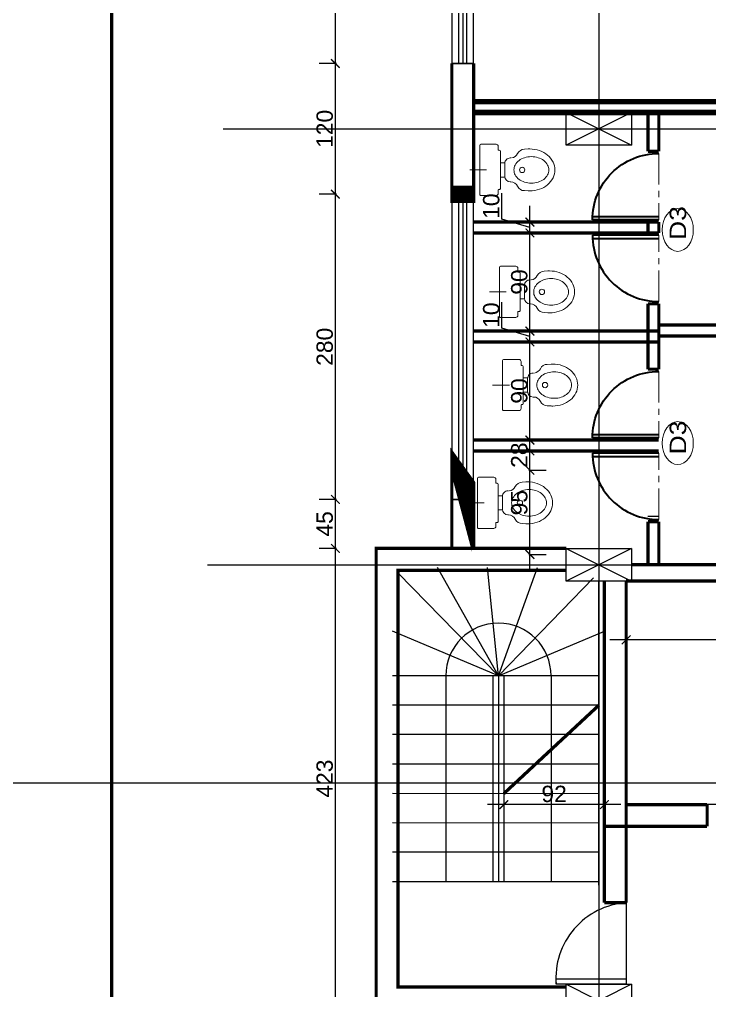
# Model space of a CAD drawing. Extents: x 250879 to 348495, y -51522 to -9360.
# Drawn here: x 316206 to 316839, y -42163 to -41272 of the extents above; entities that cross this region are included whole.
import ezdxf

# ---------------------------------------------------------------- set-up
doc = ezdxf.new("R2010")
doc.units = 0
doc.linetypes.add('CENTER', pattern=[50.800000000000004, 31.75, -6.349999999999999, 6.349999999999999, -6.349999999999999])
doc.layers.get('0').update_dxf_attribs({"linetype": 'CONTINUOUS'})
doc.layers.get('DEFPOINTS').update_dxf_attribs({"color": 9, "linetype": 'CONTINUOUS'})
for name, color, linetype, lineweight in [('A-Axis', 1, 'CENTER', 9), ('A-Door', 5, 'CONTINUOUS', 15), ('A-text finishing', 6, 'CONTINUOUS', 13), ('FURN', 126, 'CONTINUOUS', 9), ('SECTION-ar', 131, 'CONTINUOUS', 40)]:
    doc.layers.add(name, color=color, linetype=linetype, lineweight=lineweight)
for name, color, linetype in [('AXIS', 1, 'CONTINUOUS'), ('COLUMN', 5, 'CONTINUOUS'), ('FURNITURE', 4, 'CONTINUOUS'), ('WALL', 7, 'CONTINUOUS'), ('WALL1', 2, 'CONTINUOUS')]:
    doc.layers.add(name, color=color, linetype=linetype)
doc.styles.add('ARIAL', font='BOD_CR.TTF', dxfattribs={"width": 1.199999999999999})
doc.styles.get("Standard").update_dxf_attribs({"font": 'sanss___.ttf', "height": 15})
doc.dimstyles.new('STANDARD$0', dxfattribs={"dimscale": 0, "dimtxt": 12, "dimasz": 8, "dimexe": 15, "dimexo": 0.0625, "dimgap": 2, "dimtad": 1, "dimdec": 0, "dimzin": 0, "dimdsep": 46, "dimtxsty": 'Standard', "dimblk1": 'ARCHTICK', "dimblk2": 'ARCHTICK', "dimsah": 1, "dimcen": 0.09, "dimdle": 15, "dimclrd": 3, "dimclre": 3, "dimclrt": 3, "dimazin": 0, "dimtfac": 1, "dimtdec": 0, "dimtofl": 0, "dimtmove": 1, "dimatfit": 3, "dimldrblk": 'ARCHTICK', "dimfxl": 1.045499999999997, "dimfxlon": 1, "dimtolj": 1, "dimtzin": 0, "dimarcsym": 0})

# ---------------------------------------------------------------- blocks, each defined once
blk = doc.blocks.new('COLUMN')
at = {"layer": 'AXIS'}
for p, q in [((236924.6994773077, -9644.256519553426), (236984.6994773077, -9674.256519553426)), ((236984.6994773077, -9644.256519553426), (236924.6994773077, -9674.256519553426))]:
    blk.add_line(p, q, dxfattribs=at)
at = {"layer": 'COLUMN'}
blk.add_lwpolyline([(236924.6994773077, -9644.256519553426), (236984.6994773077, -9644.256519553426), (236984.6994773077, -9674.256519553426), (236924.6994773077, -9674.256519553426)], close=True, dxfattribs=at)
blk = doc.blocks.new('AXISG')
at = {"layer": 'AXIS'}
for p, q in [((305954.8837600994, -19949.16446858895), (305954.8837600994, -23524.12586554483)), ((305610.044087238, -21092.8329642961), (307936.9012656476, -21092.8329642961)), ((305595.8120795863, -21492.8329642961), (307936.9012656476, -21492.8329642961))]:
    blk.add_line(p, q, dxfattribs=at)
at = {"layer": 'WALL', "linetype": 'Continuous'}
for p in [(69000.18428279168, -11433.57644474268), (69000.18428279168, -11833.57644474268), (69000.18428279168, -12233.57644474268)]:
    blk.add_blockref('COLUMN', p, dxfattribs=at)
blk = doc.blocks.new('_ARCHTICK')
at = {"color": 0, "linetype": 'ByBlock', "const_width": 0.15}
blk.add_lwpolyline([(-0.5, -0.5), (0.5, 0.5)], dxfattribs=at)
blk = doc.blocks.new('*D1698')
at = {"layer": 'DEFPOINTS', "color": 0, "linetype": 'Continuous', "transparency": 16777216}
for p in [(316762.8991116607, -41840.87750894817), (316762.8991116607, -41846.65548448552), (317000.3345205719, -41861.36270204206)]:
    blk.add_point(p, dxfattribs=at)
at = {"layer": 'WALL', "color": 3, "linetype": 'Continuous', "lineweight": -2, "transparency": 16777216}
for p, q in [((316762.8991116607, -41841.92300894817), (316762.8991116607, -41825.87750894817)), ((317000.3345205719, -41841.92300894817), (317000.3345205719, -41825.87750894817)), ((317015.3345205719, -41840.87750894817), (316747.8991116607, -41840.87750894817))]:
    blk.add_line(p, q, dxfattribs=at)
at = {"layer": 'WALL', "color": 3, "linetype": 'Continuous', "lineweight": -2, "transparency": 16777216, "xscale": 8, "yscale": 8, "zscale": 8, "rotation": 180}
blk.add_blockref('_ARCHTICK', (316762.8991116607, -41840.87750894817), dxfattribs=at)
at = {"layer": 'WALL', "color": 3, "linetype": 'Continuous', "lineweight": -2, "transparency": 16777216, "xscale": 8, "yscale": 8, "zscale": 8}
blk.add_blockref('_ARCHTICK', (317000.3345205719, -41840.87750894817), dxfattribs=at)
at = {"layer": 'WALL', "color": 3, "linetype": 'Continuous', "transparency": 16777216, "insert": (316881.6168161163, -41831.14088343377), "char_height": 15, "attachment_point": 5}
blk.add_mtext('\\A1;237', dxfattribs=at)
blk = doc.blocks.new('*D1699')
at = {"layer": 'DEFPOINTS', "color": 0, "linetype": 'Continuous', "transparency": 16777216}
for p in [(316650.68355064, -41972.08045958171), (316650.68355064, -41992.08045958171), (316742.8991116607, -41992.08045958171)]:
    blk.add_point(p, dxfattribs=at)
at = {"layer": 'WALL', "color": 3, "linetype": 'Continuous', "lineweight": -2, "transparency": 16777216}
for p, q in [((316742.8991116607, -41992.08045958171), (316742.8991116607, -41977.08045958171)), ((316650.68355064, -41991.03495958171), (316650.68355064, -42007.08045958171)), ((316757.8991116607, -41992.08045958171), (316635.68355064, -41992.08045958171))]:
    blk.add_line(p, q, dxfattribs=at)
at = {"layer": 'WALL', "color": 3, "linetype": 'Continuous', "lineweight": -2, "transparency": 16777216, "xscale": 8, "yscale": 8, "zscale": 8, "rotation": 180}
blk.add_blockref('_ARCHTICK', (316650.68355064, -41992.08045958171), dxfattribs=at)
at = {"layer": 'WALL', "color": 3, "linetype": 'Continuous', "lineweight": -2, "transparency": 16777216, "xscale": 8, "yscale": 8, "zscale": 8}
blk.add_blockref('_ARCHTICK', (316742.8991116607, -41992.08045958171), dxfattribs=at)
at = {"layer": 'WALL', "color": 3, "linetype": 'Continuous', "transparency": 16777216, "insert": (316696.7913311503, -41982.35412213315), "char_height": 15, "attachment_point": 5}
blk.add_mtext('\\A1;92', dxfattribs=at)
blk = doc.blocks.new('site77')
at = {"layer": 'WALL', "linetype": 'Continuous', "const_width": 3}
blk.add_lwpolyline([(159633.4182129309, -32835.69352747884), (157318.4182129309, -32835.69352747884), (157318.4182129309, -36546.69352747884), (159235.4182129309, -36546.69352747884)], dxfattribs=at)
blk = doc.blocks.new('*D1736')
at = {"layer": 'DEFPOINTS', "color": 0, "linetype": 'Continuous', "transparency": 16777216}
for p in [(316674.5909041497, -41667.5450752571), (316679.7006896938, -41667.5450752571), (316672.8723110327, -41762.54507525704)]:
    blk.add_point(p, dxfattribs=at)
at = {"layer": 'WALL', "color": 3, "linetype": 'Continuous', "lineweight": -2, "transparency": 16777216}
for p, q in [((316674.5909041497, -41777.54507525704), (316674.5909041497, -41652.5450752571)), ((316675.6364041497, -41667.5450752571), (316659.5909041497, -41667.5450752571)), ((316673.5454041497, -41762.54507525704), (316689.5909041497, -41762.54507525704))]:
    blk.add_line(p, q, dxfattribs=at)
at = {"layer": 'WALL', "color": 3, "linetype": 'Continuous', "lineweight": -2, "transparency": 16777216, "xscale": 8, "yscale": 8, "zscale": 8}
for p, rotation in [((316674.5909041497, -41667.5450752571), 90), ((316674.5909041497, -41762.54507525704), 270)]:
    blk.add_blockref('_ARCHTICK', p, dxfattribs=dict(at, rotation=rotation))
at = {"layer": 'WALL', "color": 3, "linetype": 'Continuous', "transparency": 16777216, "insert": (316664.8645667011, -41715.04507525702), "char_height": 15, "attachment_point": 5, "rotation": 90}
blk.add_mtext('\\A1;95', dxfattribs=at)
blk = doc.blocks.new('*D1737')
at = {"layer": 'DEFPOINTS', "color": 0, "linetype": 'Continuous', "transparency": 16777216}
for p in [(316674.5909041497, -41657.5450752571), (316711.6676317515, -41657.5450752571), (316622.8991116604, -41685.31392469253)]:
    blk.add_point(p, dxfattribs=at)
at = {"layer": 'WALL', "color": 3, "linetype": 'Continuous', "lineweight": -2, "transparency": 16777216}
for p, q in [((316674.5909041497, -41700.31392469253), (316674.5909041497, -41642.5450752571)), ((316675.6364041497, -41657.5450752571), (316659.5909041497, -41657.5450752571)), ((316673.5454041497, -41685.31392469253), (316689.5909041497, -41685.31392469253))]:
    blk.add_line(p, q, dxfattribs=at)
at = {"layer": 'WALL', "color": 3, "linetype": 'Continuous', "lineweight": -2, "transparency": 16777216, "xscale": 8, "yscale": 8, "zscale": 8}
for p, rotation in [((316674.5909041497, -41657.5450752571), 90), ((316674.5909041497, -41685.31392469253), 270)]:
    blk.add_blockref('_ARCHTICK', p, dxfattribs=dict(at, rotation=rotation))
at = {"layer": 'WALL', "color": 3, "linetype": 'Continuous', "transparency": 16777216, "insert": (316664.8645667011, -41671.42949997476), "char_height": 15, "attachment_point": 5, "rotation": 90}
blk.add_mtext('\\A1;28', dxfattribs=at)
blk = doc.blocks.new('*D1738')
at = {"layer": 'DEFPOINTS', "color": 0, "linetype": 'Continuous', "transparency": 16777216}
for p in [(316674.5909041497, -41567.5450752571), (316700.7517069487, -41567.5450752571), (316711.6676317515, -41657.5450752571)]:
    blk.add_point(p, dxfattribs=at)
at = {"layer": 'WALL', "color": 3, "linetype": 'Continuous', "lineweight": -2, "transparency": 16777216}
for p, q in [((316674.5909041497, -41672.5450752571), (316674.5909041497, -41552.5450752571)), ((316675.6364041497, -41567.5450752571), (316659.5909041497, -41567.5450752571)), ((316675.6364041497, -41657.5450752571), (316659.5909041497, -41657.5450752571))]:
    blk.add_line(p, q, dxfattribs=at)
at = {"layer": 'WALL', "color": 3, "linetype": 'Continuous', "lineweight": -2, "transparency": 16777216, "xscale": 8, "yscale": 8, "zscale": 8}
for p, rotation in [((316674.5909041497, -41567.5450752571), 90), ((316674.5909041497, -41657.5450752571), 270)]:
    blk.add_blockref('_ARCHTICK', p, dxfattribs=dict(at, rotation=rotation))
at = {"layer": 'WALL', "color": 3, "linetype": 'Continuous', "transparency": 16777216, "insert": (316664.8645667011, -41612.54507525705), "char_height": 15, "attachment_point": 5, "rotation": 90}
blk.add_mtext('\\A1;90', dxfattribs=at)
blk = doc.blocks.new('*D1739')
at = {"layer": 'DEFPOINTS', "color": 0, "linetype": 'Continuous', "transparency": 16777216}
for p in [(316674.5909041497, -41557.5450752571), (316705.0301177073, -41557.5450752571), (316700.7517069487, -41567.5450752571)]:
    blk.add_point(p, dxfattribs=at)
at = {"layer": 'WALL', "color": 3, "linetype": 'Continuous', "lineweight": -2, "transparency": 16777216}
for p, q in [((316648.8645667011, -41554.82717402253), (316648.8645667011, -41531.05351147109)), ((316674.5909041497, -41582.5450752571), (316674.5909041497, -41542.5450752571)), ((316674.5909041497, -41562.5450752571), (316648.8645667011, -41554.82717402253)), ((316675.6364041497, -41557.5450752571), (316659.5909041497, -41557.5450752571)), ((316675.6364041497, -41567.5450752571), (316659.5909041497, -41567.5450752571))]:
    blk.add_line(p, q, dxfattribs=at)
at = {"layer": 'WALL', "color": 3, "linetype": 'Continuous', "lineweight": -2, "transparency": 16777216, "xscale": 8, "yscale": 8, "zscale": 8}
for p, rotation in [((316674.5909041497, -41557.5450752571), 90), ((316674.5909041497, -41567.5450752571), 270)]:
    blk.add_blockref('_ARCHTICK', p, dxfattribs=dict(at, rotation=rotation))
at = {"layer": 'WALL', "color": 3, "linetype": 'Continuous', "transparency": 16777216, "insert": (316639.1382292525, -41542.94034274676), "char_height": 15, "attachment_point": 5, "rotation": 90}
blk.add_mtext('\\A1;10', dxfattribs=at)
blk = doc.blocks.new('*D1740')
at = {"layer": 'DEFPOINTS', "color": 0, "linetype": 'Continuous', "transparency": 16777216}
for p in [(316674.5909041497, -41467.5450752571), (316683.9974357501, -41467.5450752571), (316705.0301177073, -41557.5450752571)]:
    blk.add_point(p, dxfattribs=at)
at = {"layer": 'WALL', "color": 3, "linetype": 'Continuous', "lineweight": -2, "transparency": 16777216}
for p, q in [((316674.5909041497, -41572.5450752571), (316674.5909041497, -41452.5450752571)), ((316675.6364041497, -41467.5450752571), (316659.5909041497, -41467.5450752571)), ((316675.6364041497, -41557.5450752571), (316659.5909041497, -41557.5450752571))]:
    blk.add_line(p, q, dxfattribs=at)
at = {"layer": 'WALL', "color": 3, "linetype": 'Continuous', "lineweight": -2, "transparency": 16777216, "xscale": 8, "yscale": 8, "zscale": 8}
for p, rotation in [((316674.5909041497, -41467.5450752571), 90), ((316674.5909041497, -41557.5450752571), 270)]:
    blk.add_blockref('_ARCHTICK', p, dxfattribs=dict(at, rotation=rotation))
at = {"layer": 'WALL', "color": 3, "linetype": 'Continuous', "transparency": 16777216, "insert": (316664.8645667011, -41512.54507525705), "char_height": 15, "attachment_point": 5, "rotation": 90}
blk.add_mtext('\\A1;90', dxfattribs=at)
blk = doc.blocks.new('*D1741')
at = {"layer": 'DEFPOINTS', "color": 0, "linetype": 'Continuous', "transparency": 16777216}
for p in [(316674.5909041497, -41457.5450752571), (316683.9974357501, -41457.5450752571), (316683.9974357501, -41467.5450752571)]:
    blk.add_point(p, dxfattribs=at)
at = {"layer": 'WALL', "color": 3, "linetype": 'Continuous', "lineweight": -2, "transparency": 16777216}
for p, q in [((316648.8645667011, -41454.82717402253), (316648.8645667011, -41431.05351147109)), ((316674.5909041497, -41482.5450752571), (316674.5909041497, -41442.5450752571)), ((316674.5909041497, -41462.5450752571), (316648.8645667011, -41454.82717402253)), ((316675.6364041497, -41457.5450752571), (316659.5909041497, -41457.5450752571)), ((316675.6364041497, -41467.5450752571), (316659.5909041497, -41467.5450752571))]:
    blk.add_line(p, q, dxfattribs=at)
at = {"layer": 'WALL', "color": 3, "linetype": 'Continuous', "lineweight": -2, "transparency": 16777216, "xscale": 8, "yscale": 8, "zscale": 8}
for p, rotation in [((316674.5909041497, -41457.5450752571), 90), ((316674.5909041497, -41467.5450752571), 270)]:
    blk.add_blockref('_ARCHTICK', p, dxfattribs=dict(at, rotation=rotation))
at = {"layer": 'WALL', "color": 3, "linetype": 'Continuous', "transparency": 16777216, "insert": (316639.1382292525, -41442.94034274676), "char_height": 15, "attachment_point": 5, "rotation": 90}
blk.add_mtext('\\A1;10', dxfattribs=at)
blk = doc.blocks.new('D70')
at = {"layer": 'A-Axis'}
blk.add_line((307725.0642755921, -30884.76289640172), (307725.0642755921, -30817.07946808813), dxfattribs=at)
at = {"layer": 'A-Door'}
for p, q in [((307725.0642755921, -30817.07946808813), (307725.0642755921, -30820.45102590095)), ((307792.7477039057, -30817.07946808813), (307792.7477039057, -30820.45102590095))]:
    blk.add_line(p, q, dxfattribs=at)
at = {"layer": 'SECTION-ar', "ltscale": 20}
for p, q in [((307725.0642755921, -30817.07946808813), (307792.7477039057, -30817.07946808813)), ((307792.7477039057, -30820.45102590095), (307725.0642755921, -30820.45102590096))]:
    blk.add_line(p, q, dxfattribs=at)
at = {"layer": 'SECTION-ar', "ltscale": 20, "extrusion": (0, 0, -1)}
blk.add_ellipse((307725.0642755921, -30817.07946808812), major_axis=(-47.85941113449373, 47.85941113449371), ratio=0.9999999999997696, start_param=2.356194490192229, end_param=3.926990816987356, dxfattribs=at)
blk = doc.blocks.new('TOILET')
for p, q in [((1.42e-14, 0.0920005549881893), (-1.42e-14, -0.0627298281180799)), ((-0.2250000000000369, 0), (0.2250000000000369, 0)), ((-0.2350000000000278, -0.0100000000000051), (-0.2349999999999994, -0.149999999999963)), ((0.2350000000000278, -0.0100000000000051), (0.2350000000000278, -0.1499999999999773)), ((-0.2149999999999892, -0.1699999999999591), (-0.1850000000000165, -0.1699999999999591)), ((-0.180000000000021, -0.1749999999999545), (-0.180000000000021, -0.17999999999995)), ((0.1799999999999926, -0.1749999999999545), (0.1799999999999926, -0.17999999999995)), ((0.184999999999988, -0.1699999999999591), (0.2150000000000176, -0.1699999999999733)), ((-0.1700000000000301, -0.1899999999999551), (0.1700000000000017, -0.1899999999999551)), ((-0.0649999999999551, -0.1899999999999551), (-0.0649999999999551, -0.230250628144617)), ((-0.0599999999999881, -0.2299999999999613), (0.0600000000000165, -0.2299999999999756)), ((0.0650000000000119, -0.1899999999999551), (0.0650000000000119, -0.2302506281446455)), ((-0.1099999999999994, -0.2799999999999585), (-0.1099999999999994, -0.2843671447610916)), ((0.1100000000000278, -0.2799999999999727), (0.1100000000000278, -0.2843671447648575)), ((-0.1899999999999835, -0.4108582511738206), (-0.1921942687095139, -0.4455287479287762)), ((0.1899999999999835, -0.4108582511738348), (0.1921942687095424, -0.4455287479287762))]:
    blk.add_line(p, q)
blk.add_lwpolyline([(1.42e-14, -0.3142484466677757, 0.124940132211905), (-0.0448875361360734, -0.3256428226940216, 0.1058033347124543), (-0.0862508156472046, -0.3610526170990624, 0.0866504525014975), (-0.1122687594558585, -0.4111386203364021, 0.0767072297481512), (-0.1219770732540013, -0.4740478801299162, 0.0767072297480998), (-0.1122687594558585, -0.5369571399234729, 0.08665045250132201), (-0.0862508156472046, -0.5870431431607699, 0.1058033347123541), (-0.0448875361360734, -0.622452937565825, 0.124940132211754), (1.42e-14, -0.6338473135920566, 0.1249401322118307), (0.0448875361360734, -0.622452937565825, 0.1058033347125261), (0.086250815647233, -0.5870431431607699, 0.0866504525015058), (0.1122687594559153, -0.5369571399233735, 0.0767072297479977), (0.1219770732540297, -0.4740478801299162, 0.0767072297478614), (0.1122687594559437, -0.41113862033653, 0.08665045250157301), (0.086250815647233, -0.3610526170990624, 0.1058033347126552), (0.0448875361361019, -0.32564282269405, 0.1249401322122071)], format="xyb", close=True)
for points in [[(-0.1921942687095139, -0.4455287479287762, 0.0132118733683078), (-0.1925767201674802, -0.4599999999999654, 0.0836533908698555), (-0.1774512425788117, -0.5497729966895833, 0.0910585749032859), (-0.1361723047290724, -0.622634559672875, 0.1039527655389793), (-0.0719155897296702, -0.6731840259616462, 0.1153588042675375), (1.42e-14, -0.6899999999999693, 0.1153588042676263)], [(1.42e-14, -0.6899999999999693, 0.1153588042676263), (0.0719155897296418, -0.6731840259616462, 0.1039527655391966), (0.1361723047291008, -0.622634559672875, 0.0910585749032859), (0.1774512425788401, -0.5497729966895833, 0.0836533908698555), (0.1925767201675086, -0.4599999999999654, 0.0132118733682955), (0.1921942687095424, -0.4455287479287762, 0.0910585749033702)]]:
    blk.add_lwpolyline(points, format="xyb")
blk.add_circle((1.42e-14, -0.3898931670839545), 0.0245844573011453)
for centre, radius, start, end in [((-0.2250000000000369, -0.0100000000000051), 0.01, 90, 180), ((0.2250000000000369, -0.0100000000000051), 0.01, 0, 90.00000000000178), ((-0.2149999999999892, -0.149999999999963), 0.02, 180.0000000000102, 269.9999999999981), ((-0.1850000000000165, -0.1749999999999545), 0.005, 0, 89.99999999999773), ((0.184999999999988, -0.1749999999999545), 0.005, 89.99999999998575, 180), ((0.2150000000000176, -0.1499999999999773), 0.02, 269.9999999999981, 0), ((-0.1700000000000301, -0.17999999999995), 0.01, 180, 270), ((-0.0599999999999881, -0.2799999999999585), 0.05, 89.99999999999193, 180), ((0.0600000000000165, -0.2799999999999727), 0.05, 0, 89.99999999999646), ((0.1700000000000017, -0.17999999999995), 0.01, 269.9999999999981, 0), ((-0.1199999999999903, -0.4108582511738206), 0.07, 115.3769335241, 180.0000000000035), ((-0.1799999999999926, -0.2843671447610916), 0.07, 295.3769335241037, 353.5887963686275), ((0.180000000000021, -0.2843671447648575), 0.07, 180, 244.6230664752254), ((0.1199999999999903, -0.4108582511738348), 0.07, 0, 64.62306647523387)]:
    blk.add_arc(centre, radius, start, end)
blk = doc.blocks.new('*D1786')
at = {"layer": 'DEFPOINTS', "color": 0, "linetype": 'Continuous', "transparency": 16777216}
for p in [(316496.0430378108, -41756.99816644875), (316533.4679896192, -41756.99816644875), (316533.4679896192, -42179.49816644875)]:
    blk.add_point(p, dxfattribs=at)
at = {"layer": 'WALL', "color": 3, "linetype": 'Continuous', "lineweight": -2, "transparency": 16777216}
for p, q in [((316496.0430378108, -42194.49816644875), (316496.0430378108, -41741.99816644875)), ((316497.0885378108, -41756.99816644875), (316481.0430378108, -41756.99816644875)), ((316497.0885378108, -42179.49816644875), (316481.0430378108, -42179.49816644875))]:
    blk.add_line(p, q, dxfattribs=at)
at = {"layer": 'WALL', "color": 3, "linetype": 'Continuous', "lineweight": -2, "transparency": 16777216, "xscale": 8, "yscale": 8, "zscale": 8}
for p, rotation in [((316496.0430378108, -41756.99816644875), 90), ((316496.0430378108, -42179.49816644875), 270)]:
    blk.add_blockref('_ARCHTICK', p, dxfattribs=dict(at, rotation=rotation))
at = {"layer": 'WALL', "color": 3, "linetype": 'Continuous', "transparency": 16777216, "insert": (316486.3064122964, -41968.2481664487), "char_height": 15, "attachment_point": 5, "rotation": 90}
blk.add_mtext('\\A1;423', dxfattribs=at)
blk = doc.blocks.new('*D1787')
at = {"layer": 'DEFPOINTS', "color": 0, "linetype": 'Continuous', "transparency": 16777216}
for p in [(316496.0430378108, -41711.99816644727), (316602.8991116604, -41711.99816644727), (316533.4679896192, -41756.99816644875)]:
    blk.add_point(p, dxfattribs=at)
at = {"layer": 'WALL', "color": 3, "linetype": 'Continuous', "lineweight": -2, "transparency": 16777216}
for p, q in [((316496.0430378108, -41771.99816644875), (316496.0430378108, -41696.99816644727)), ((316497.0885378108, -41711.99816644727), (316481.0430378108, -41711.99816644727)), ((316497.0885378108, -41756.99816644875), (316481.0430378108, -41756.99816644875))]:
    blk.add_line(p, q, dxfattribs=at)
at = {"layer": 'WALL', "color": 3, "linetype": 'Continuous', "lineweight": -2, "transparency": 16777216, "xscale": 8, "yscale": 8, "zscale": 8}
for p, rotation in [((316496.0430378108, -41711.99816644727), 90), ((316496.0430378108, -41756.99816644875), 270)]:
    blk.add_blockref('_ARCHTICK', p, dxfattribs=dict(at, rotation=rotation))
at = {"layer": 'WALL', "color": 3, "linetype": 'Continuous', "transparency": 16777216, "insert": (316486.3167003622, -41734.49816644796), "char_height": 15, "attachment_point": 5, "rotation": 90}
blk.add_mtext('\\A1;45', dxfattribs=at)
blk = doc.blocks.new('*D1788')
at = {"layer": 'DEFPOINTS', "color": 0, "linetype": 'Continuous', "transparency": 16777216}
for p in [(316496.0430378108, -41431.99816644727), (316602.8991116609, -41431.99816644727), (316602.8991116604, -41711.99816644727)]:
    blk.add_point(p, dxfattribs=at)
at = {"layer": 'WALL', "color": 3, "linetype": 'Continuous', "lineweight": -2, "transparency": 16777216}
for p, q in [((316496.0430378108, -41726.99816644727), (316496.0430378108, -41416.99816644727)), ((316497.0885378108, -41431.99816644727), (316481.0430378108, -41431.99816644727)), ((316497.0885378108, -41711.99816644727), (316481.0430378108, -41711.99816644727))]:
    blk.add_line(p, q, dxfattribs=at)
at = {"layer": 'WALL', "color": 3, "linetype": 'Continuous', "lineweight": -2, "transparency": 16777216, "xscale": 8, "yscale": 8, "zscale": 8}
for p, rotation in [((316496.0430378108, -41431.99816644727), 90), ((316496.0430378108, -41711.99816644727), 270)]:
    blk.add_blockref('_ARCHTICK', p, dxfattribs=dict(at, rotation=rotation))
at = {"layer": 'WALL', "color": 3, "linetype": 'Continuous', "transparency": 16777216, "insert": (316486.3167003622, -41571.99816644721), "char_height": 15, "attachment_point": 5, "rotation": 90}
blk.add_mtext('\\A1;280', dxfattribs=at)
blk = doc.blocks.new('*D1789')
at = {"layer": 'DEFPOINTS', "color": 0, "linetype": 'Continuous', "transparency": 16777216}
for p in [(316496.0430378108, -41311.99816644727), (316602.8991116611, -41311.99816644727), (316602.8991116609, -41431.99816644727)]:
    blk.add_point(p, dxfattribs=at)
at = {"layer": 'WALL', "color": 3, "linetype": 'Continuous', "lineweight": -2, "transparency": 16777216}
for p, q in [((316496.0430378108, -41446.99816644727), (316496.0430378108, -41296.99816644727)), ((316497.0885378108, -41311.99816644727), (316481.0430378108, -41311.99816644727)), ((316497.0885378108, -41431.99816644727), (316481.0430378108, -41431.99816644727))]:
    blk.add_line(p, q, dxfattribs=at)
at = {"layer": 'WALL', "color": 3, "linetype": 'Continuous', "lineweight": -2, "transparency": 16777216, "xscale": 8, "yscale": 8, "zscale": 8}
for p, rotation in [((316496.0430378108, -41311.99816644727), 90), ((316496.0430378108, -41431.99816644727), 270)]:
    blk.add_blockref('_ARCHTICK', p, dxfattribs=dict(at, rotation=rotation))
at = {"layer": 'WALL', "color": 3, "linetype": 'Continuous', "transparency": 16777216, "insert": (316486.3167003622, -41371.99816644721), "char_height": 15, "attachment_point": 5, "rotation": 90}
blk.add_mtext('\\A1;120', dxfattribs=at)
blk = doc.blocks.new('*D1790')
at = {"layer": 'DEFPOINTS', "color": 0, "linetype": 'Continuous', "transparency": 16777216}
for p in [(316496.0430378108, -41031.99816644727), (316602.8991116615, -41031.99816644727), (316602.8991116611, -41311.99816644727)]:
    blk.add_point(p, dxfattribs=at)
at = {"layer": 'WALL', "color": 3, "linetype": 'Continuous', "lineweight": -2, "transparency": 16777216}
for p, q in [((316496.0430378108, -41326.99816644727), (316496.0430378108, -41016.99816644727)), ((316497.0885378108, -41031.99816644727), (316481.0430378108, -41031.99816644727)), ((316497.0885378108, -41311.99816644727), (316481.0430378108, -41311.99816644727))]:
    blk.add_line(p, q, dxfattribs=at)
at = {"layer": 'WALL', "color": 3, "linetype": 'Continuous', "lineweight": -2, "transparency": 16777216, "xscale": 8, "yscale": 8, "zscale": 8}
for p, rotation in [((316496.0430378108, -41031.99816644727), 90), ((316496.0430378108, -41311.99816644727), 270)]:
    blk.add_blockref('_ARCHTICK', p, dxfattribs=dict(at, rotation=rotation))
at = {"layer": 'WALL', "color": 3, "linetype": 'Continuous', "transparency": 16777216, "insert": (316486.3167003622, -41171.99816644721), "char_height": 15, "attachment_point": 5, "rotation": 90}
blk.add_mtext('\\A1;280', dxfattribs=at)

msp = doc.modelspace()

# ---------------------------------------------------------------- linework, layer by layer
at = {"layer": 'AXIS'}
for p, q in [((316737.8991116608, -39780.65993761762), (316737.8991116608, -43803.29106769748)), ((316466.6490474161, -41371.99816644875), (318719.916617209, -41371.99816644875)), ((316468.3452549847, -41771.99816644875), (318719.916617209, -41771.99816644875)), ((285747.1742897407, -41972.08045958171), (334477.2230026638, -41972.08045958171)), ((315250.8842326092, -41972.08045958171), (319302.5654414025, -41972.08045958171))]:
    msp.add_line(p, q, dxfattribs=at)
at = {"layer": 'FURN', "extrusion": (0, 0, -1)}
msp.add_ellipse((316810.2920543915, -41464.720946882), major_axis=(-1.205418003969182e-15, -19.68596994347172), ratio=0.7243809066411835, dxfattribs=at)
at = {"layer": 'FURN'}
msp.add_ellipse((316810.2920543915, -41660.3692036322), major_axis=(-1.205418003969182e-15, 19.68596994347172), ratio=0.7243809066411835, dxfattribs=at)
at = {"layer": 'FURNITURE', "ltscale": 3}
for p, q in [((316645.68355064, -41873.85806941486), (316589.758800039, -41774.49816644898)), ((316645.68355064, -41873.85806941486), (316635.68355064, -41774.49816644898)), ((316645.68355064, -41873.85806941486), (316681.608301241, -41774.49816644898)), ((316553.4679896192, -41779.49816644898), (316645.68355064, -41873.85806941486)), ((316732.8991116607, -41784.11389726451), (316645.68355064, -41873.85806941486)), ((316645.68355064, -41873.85806941486), (316548.4679896192, -41833.02764363554)), ((316645.68355064, -41873.85806941486), (316742.8991116607, -41833.02764363554)), ((316737.8991116607, -41873.85806941486), (316548.4679896192, -41873.85806941486)), ((316640.68355064, -41873.85806941486), (316640.68355064, -42062.85806941488)), ((316645.68355064, -41873.85806941486), (316645.68355064, -42062.85806941488)), ((316650.68355064, -41873.85806941486), (316650.68355064, -42062.85806941488)), ((316737.8991116607, -41900.85806941486), (316548.4679896192, -41900.85806941486)), ((316737.8991116607, -41927.85806941488), (316548.4679896192, -41927.85806941488)), ((316737.8991116607, -41955.09556379416), (316548.4679896192, -41954.85806941488)), ((316737.8991116607, -41982.09556379416), (316548.4679896192, -41981.85806941488)), ((316737.8991116607, -42009.09556379416), (316548.4679896192, -42008.85806941488)), ((316737.8991116607, -42035.85806941488), (316548.4679896192, -42035.85806941488)), ((316737.8991116607, -42062.85806941488), (316548.4679896192, -42062.85806941488)), ((316762.8991116607, -42082.0804595817), (316762.8991116607, -42156.99816644875))]:
    msp.add_line(p, q, dxfattribs=at)
at = {"layer": 'FURNITURE'}
msp.add_line((316927.2343223388, -41992.08045958171), (316837.2343223388, -41992.08045958171), dxfattribs=at)
at = {"layer": 'FURNITURE', "ltscale": 3}
for points in [[(316622.8991116615, -41031.9981664473), (316602.8991116615, -41031.99816644727), (316602.8991116611, -41311.99816644727), (316622.8991116611, -41311.9981664473)], [(316609.0701712619, -41311.99816644727), (316616.7280520602, -41311.99816644729), (316616.7280520607, -41031.99816644729), (316609.0701712624, -41031.99816644727)], [(316622.8991116608, -41431.9981664473), (316602.8991116608, -41431.99816644727), (316602.8991116604, -41711.99816644727), (316622.8991116604, -41711.9981664473)], [(316609.0701712612, -41711.99816644727), (316616.7280520595, -41711.99816644729), (316616.72805206, -41431.99816644729), (316609.0701712617, -41431.99816644727)]]:
    msp.add_lwpolyline(points, close=True, dxfattribs=at)
at = {"layer": 'FURNITURE', "linetype": 'Continuous', "flags": 128}
msp.add_lwpolyline([(316762.8991116607, -42156.99816644872), (316698.5937945901, -42156.99816644872), (316698.5937945901, -42151.99816644872), (316762.8991116607, -42151.99816644872), (316762.8991116607, -42156.99816644872)], dxfattribs=at)
at = {"layer": 'FURNITURE', "linetype": 'Continuous'}
msp.add_arc((316768.0640761441, -42151.57074698308), 69.6819696998372, 94.25077415069514, 184.467203097434, dxfattribs=at)
at = {"layer": 'WALL', "linetype": 'Continuous'}
for p, q in [((316782.8723110328, -41467.5450752571), (316792.8723110328, -41467.5450752571)), ((316782.8723110328, -41727.5450752571), (316792.8723110328, -41727.5450752571)), ((316597.3934938788, -41873.85806941486), (316597.3934938788, -42062.85806941488)), ((316693.9736074011, -41873.85806941486), (316693.9736074011, -42062.85806941488))]:
    msp.add_line(p, q, dxfattribs=at)
at = {"layer": 'WALL', "ltscale": 3}
for p, q in [((316647.8991116606, -41756.99816644875), (316737.8991116607, -41756.99816644875)), ((316647.8991116607, -41756.99816644881), (316737.8991116608, -41756.99816644881)), ((316647.8991116607, -41756.99816644881), (316737.8991116608, -41756.99816644881)), ((316767.8991116607, -41771.99816644875), (317148.3759898132, -41771.99816644875)), ((316767.8991116608, -41771.99816644881), (317148.3759898133, -41771.99816644881)), ((316767.8991116608, -41771.99816644881), (317148.3759898133, -41771.99816644881))]:
    msp.add_line(p, q, dxfattribs=at)
at = {"layer": 'WALL', "linetype": 'Continuous', "const_width": 3}
for points in [[(316602.899111661, -41371.99816644727), (316602.8991116611, -41311.99816644727), (316622.8991116611, -41311.9981664473), (316622.899111661, -41371.9981664473), (316622.8991116608, -41431.9981664473), (316602.8991116608, -41431.99816644727), (316602.899111661, -41371.99816644727)], [(316782.8723110328, -41356.99816644881), (316782.8723110328, -41392.54507525704)], [(316792.8723110328, -41356.99816644881), (316792.8723110328, -41392.54507525704)], [(316782.8723110328, -41392.54507525704), (316792.8723110328, -41392.54507525704)], [(316622.8991116608, -41457.5450752571), (316792.8723110328, -41457.5450752571)], [(316782.8723110328, -41457.5450752571), (316782.8723110328, -41467.5450752571)], [(316782.8723110328, -41457.5450752571), (316792.8723110328, -41457.5450752571)], [(316792.8723110328, -41457.5450752571), (316792.8723110328, -41467.5450752571)], [(316622.8991116608, -41467.5450752571), (316792.8723110328, -41467.5450752571)], [(316782.8723110328, -41467.5450752571), (316792.8723110328, -41467.5450752571)], [(316782.8723110328, -41532.54507525716), (316782.8723110328, -41567.5450752571)], [(316782.8723110328, -41532.54507525716), (316792.8723110328, -41532.54507525716)], [(316792.8723110328, -41532.54507525716), (316792.8723110328, -41567.5450752571)], [(316792.8723110328, -41551.99816644887), (317198.3759898133, -41551.99816644887)], [(316622.8991116606, -41557.5450752571), (316792.8723110328, -41557.5450752571)], [(316622.8991116606, -41557.5450752571), (316792.8723110328, -41557.5450752571)], [(316782.8723110328, -41592.54507525704), (316782.8723110328, -41557.5450752571)], [(316792.8723110328, -41592.54507525704), (316792.8723110328, -41557.5450752571)], [(316792.8723110328, -41561.99816644887), (317198.3759898133, -41561.99816644887)], [(316622.8991116606, -41567.5450752571), (316792.8723110328, -41567.5450752571)], [(316622.8991116606, -41567.5450752571), (316792.8723110328, -41567.5450752571)], [(316782.8723110328, -41592.54507525704), (316792.8723110328, -41592.54507525704)], [(316622.8991116605, -41657.5450752571), (316792.8723110328, -41657.5450752571)], [(316782.8723110328, -41657.5450752571), (316792.8723110328, -41657.5450752571)], [(316622.8991116604, -41667.5450752571), (316792.8723110328, -41667.5450752571)], [(316782.8723110328, -41667.5450752571), (316792.8723110328, -41667.5450752571)], [(316782.8723110328, -41667.5450752571), (316792.8723110328, -41667.5450752571)], [(316602.8991116603, -41756.99816644875), (316602.8991116604, -41711.99816644727), (316622.8991116604, -41711.9981664473), (316622.8991116603, -41756.99816644875)], [(316782.8723110328, -41771.99816644881), (316782.8723110328, -41732.54507525716)], [(316782.8723110328, -41732.54507525716), (316792.8723110328, -41732.54507525716)], [(316782.8723110328, -41732.54507525716), (316792.8723110328, -41732.54507525716)], [(316792.8723110328, -41771.99816644881), (316792.8723110328, -41732.54507525716)], [(316707.8991116607, -41756.99816644875), (316533.4679896192, -41756.99816644875), (316533.4679896192, -42179.49816644875), (316707.8991116608, -42179.49816644875)], [(316707.8991116607, -41776.99816644875), (316553.4679896192, -41776.99816644875), (316553.4679896192, -42159.49816644875), (316707.8991116608, -42159.49816644875)], [(316767.8991116607, -41771.99816644875), (317148.3759898132, -41771.99816644875)], [(316767.8991116608, -41771.99816644881), (317148.3759898133, -41771.99816644881)], [(316767.8991116608, -41771.99816644881), (317148.3759898133, -41771.99816644881)], [(316837.2343223388, -42012.08045958171), (316742.8991116607, -42012.08045958171), (316742.8991116607, -41786.99816644875)], [(316762.8991116607, -41786.99816644875), (316762.8991116607, -42012.08045958171)], [(316762.8991116607, -41786.99816644875), (317238.9618022725, -41786.99816644875), (317238.9618022725, -41992.08045958171), (317178.3759898132, -41992.08045958171)], [(316837.2343223388, -41992.08045958171), (316762.8991116607, -41992.08045958171), (316762.8991116607, -41786.99816644875)], [(316737.8991116607, -41900.85806941486), (316650.68355064, -41981.98532158614)], [(316837.2343223388, -41992.08045958171), (316837.2343223388, -42012.08045958171)], [(316742.8991116607, -42012.08045958171), (316742.8991116607, -42082.08045958175)], [(316762.8991116607, -42012.08045958171), (316762.8991116607, -42082.08045958175)], [(316762.8991116593, -42082.08045958175), (316742.8991116607, -42082.08045958175)]]:
    msp.add_lwpolyline(points, dxfattribs=at)
at = {"layer": 'WALL', "linetype": 'Continuous'}
msp.add_lwpolyline([(316622.8991116611, -41311.9981664473), (316602.8991116611, -41311.99816644727), (316602.8991116608, -41431.99816644727), (316622.8991116608, -41431.9981664473)], close=True, dxfattribs=at)
at = {"layer": 'WALL', "linetype": 'Continuous', "ltscale": 3, "const_width": 5}
for points in [[(316762.8991116608, -41346.99816644913), (316622.8991116607, -41346.99816644913), (317227.2775834679, -41346.99816644895)], [(316762.8991116608, -41356.99816644875), (316622.8991116607, -41356.99816644875), (317227.2775834679, -41356.99816644857)], [(316762.8991116608, -41356.99816644881), (317213.3759898133, -41356.99816644881), (317213.3759898133, -41356.99816644881)]]:
    msp.add_lwpolyline(points, dxfattribs=at)
at = {"layer": 'WALL', "linetype": 'Continuous'}
msp.add_lwpolyline([(316622.8991116603, -41756.99816644875), (316622.8991116604, -41711.9981664473), (316602.8991116604, -41711.99816644727), (316602.8991116603, -41756.99816644875)], dxfattribs=at)
at = {"layer": 'WALL', "linetype": 'Continuous', "ltscale": 3}
for points in [[(316707.8991116608, -41776.99816644875), (316553.4679896192, -41776.99816644875), (316553.4679896192, -42159.49816644875), (316707.8991116608, -42159.49816644875)], [(316737.8991116607, -42065.87898159402), (316737.8991116607, -41786.99816644875)], [(316742.8991116607, -42065.87898159402), (316742.8991116607, -41786.99816644875)]]:
    msp.add_lwpolyline(points, dxfattribs=at)
at = {"layer": 'WALL', "linetype": 'Continuous'}
msp.add_arc((316645.68355064, -41873.85806941486), 48.29005676117959, 0, 180, dxfattribs=at)
at = {"layer": 'WALL1'}
for p, q in [((316612.8991116615, -41031.99816644729), (316612.8991116611, -41311.99816644729)), ((316612.8991116608, -41431.99816644729), (316612.8991116604, -41711.99816644729))]:
    msp.add_line(p, q, dxfattribs=at)

# ---------------------------------------------------------------- block references
at = {"layer": 'FURN', "xscale": -100, "yscale": 100, "zscale": 100, "rotation": 90}
for p in [(316628.503918739, -41409.69893053875), (316646.6066201192, -41521.60026603951), (316649.4690220274, -41607.08286322981), (316626.4121232011, -41715.20869257036)]:
    msp.add_blockref('TOILET', p, dxfattribs=at)
at = {"layer": 'WALL', "linetype": 'Continuous'}
for name, p in [('AXISG', (10783.01535156148, -20279.16520215265)), ('site77', (158972.3768813907, -7501.140052703857)), ('COLUMN', (79783.19963435305, -32112.74164689532)), ('COLUMN', (79783.19963435316, -32112.74164689538)), ('COLUMN', (79783.19963435316, -32512.74164689532))]:
    msp.add_blockref(name, p, dxfattribs=at)
at = {"layer": 'WALL', "linetype": 'Continuous', "xscale": 0.9000000000014552, "yscale": 0.9000000000014552, "zscale": 0.9000000000014552, "rotation": 180}
for p in [(593745.4301590656, -69190.84582030443), (593745.4301590656, -69390.84582030443)]:
    msp.add_blockref('D70', p, dxfattribs=at)
at = {"layer": 'WALL', "linetype": 'Continuous', "xscale": -0.9000000000014552, "yscale": 0.9000000000014552, "zscale": 0.9}
for p in [(593745.4301590656, -13734.24433020977), (593745.4301590656, -13934.24433020977)]:
    msp.add_blockref('D70', p, dxfattribs=at)

# ---------------------------------------------------------------- texts
at = {"layer": 'A-text finishing', "style": 'ARIAL', "width": 1.199999999999999}
for p in [(316817.970335302, -41473.95187394125), (316817.970335302, -41670.72445673948)]:
    msp.add_text('D3', height=15.12, rotation=90, dxfattribs=at).set_placement(p)

# ---------------------------------------------------------------- dimensions: what is measured, and where the dimension line sits
at = {"layer": 'WALL', "linetype": 'Continuous'}
for base, p1, p2, picture, middle in [((316496.0430378108, -41031.99816644727), (316602.8991116611, -41311.99816644727), (316602.8991116615, -41031.99816644727), '*D1790', (316486.3167003622, -41171.99816644721)), ((316496.0430378108, -41311.99816644727), (316602.8991116609, -41431.99816644727), (316602.8991116611, -41311.99816644727), '*D1789', (316486.3167003622, -41371.99816644721)), ((316496.0430378108, -41431.99816644727), (316602.8991116604, -41711.99816644727), (316602.8991116609, -41431.99816644727), '*D1788', (316486.3167003622, -41571.99816644721)), ((316674.5909041497, -41457.5450752571), (316683.9974357501, -41467.5450752571), (316683.9974357501, -41457.5450752571), '*D1741', (316639.1382292525, -41452.82717402248)), ((316674.5909041497, -41467.5450752571), (316705.0301177073, -41557.5450752571), (316683.9974357501, -41467.5450752571), '*D1740', (316664.8645667011, -41512.54507525705)), ((316674.5909041497, -41557.5450752571), (316700.7517069487, -41567.5450752571), (316705.0301177073, -41557.5450752571), '*D1739', (316639.1382292525, -41552.82717402248)), ((316674.5909041497, -41567.5450752571), (316711.6676317515, -41657.5450752571), (316700.7517069487, -41567.5450752571), '*D1738', (316664.8645667011, -41612.54507525705)), ((316674.5909041497, -41657.5450752571), (316622.8991116604, -41685.31392469253), (316711.6676317515, -41657.5450752571), '*D1737', (316664.8645667011, -41671.42949997476)), ((316674.5909041497, -41667.5450752571), (316672.8723110327, -41762.54507525704), (316679.7006896938, -41667.5450752571), '*D1736', (316664.8645667011, -41715.04507525702)), ((316496.0430378108, -41711.99816644727), (316533.4679896192, -41756.99816644875), (316602.8991116604, -41711.99816644727), '*D1787', (316486.3167003622, -41734.49816644796)), ((316496.0430378108, -41756.99816644875), (316533.4679896192, -42179.49816644875), (316533.4679896192, -41756.99816644875), '*D1786', (316486.3064122964, -41968.2481664487))]:
    dim = msp.add_linear_dim(base=base, p1=p1, p2=p2, angle=90, dimstyle='STANDARD$0', override={"dimscale": 1}, dxfattribs=at)
    dim.commit()
    dim.dimension.update_dxf_attribs({"geometry": picture, "text_midpoint": middle})
for base, p1, p2, picture, middle in [((316762.8991116607, -41840.87750894817), (317000.3345205719, -41861.36270204206), (316762.8991116607, -41846.65548448552), '*D1698', (316881.6168161163, -41831.14088343377)), ((316650.68355064, -41992.08045958171), (316742.8991116607, -41992.08045958171), (316650.68355064, -41972.08045958171), '*D1699', (316696.7913311503, -41982.35412213315))]:
    dim = msp.add_linear_dim(base=base, p1=p1, p2=p2, dimstyle='STANDARD$0', override={"dimscale": 1}, dxfattribs=at)
    dim.commit()
    dim.dimension.update_dxf_attribs({"geometry": picture, "text_midpoint": middle})

doc.saveas('drawing.dxf')
